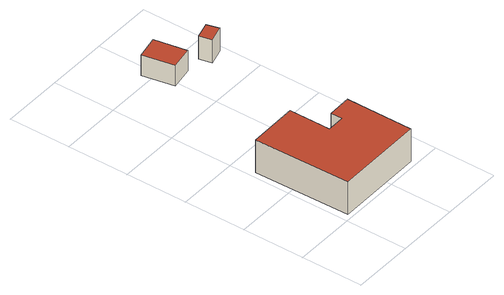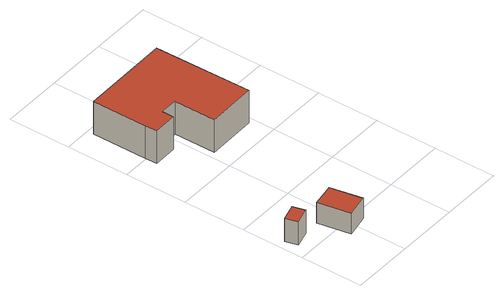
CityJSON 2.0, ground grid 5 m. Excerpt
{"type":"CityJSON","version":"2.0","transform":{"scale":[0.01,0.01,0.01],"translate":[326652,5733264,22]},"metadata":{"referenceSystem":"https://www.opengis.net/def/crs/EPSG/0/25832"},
"CityObjects":{
"building1":{"type":"Building","attributes":{"Geometrietyp2DReferenz":"3000","Gemeindeschluessel":"05170012","function":"31001_2723","roofType":"1000","measuredHeight":2.85},"geometry":[{"type":"Solid","lod":"2","boundaries":[[[[0,1,2,3]],[[4,5,1,0]],[[6,7,5,4]],[[8,9,7,6]],[[10,11,9,8]],[[12,13,11,10]],[[14,15,13,12]],[[16,17,15,14]],[[3,2,17,16]],[[14,12,10,8,6,4,0,3,16]],[[1,5,7,9,11,13,15,17,2]]]],"semantics":{"surfaces":[{"type":"WallSurface"},{"type":"RoofSurface"},{"type":"GroundSurface"}],"values":[[0,0,0,0,0,0,0,0,0,1,2]]}}]},
"building2":{"type":"Building","attributes":{"Geometrietyp2DReferenz":"3000","Gemeindeschluessel":"05170012","function":"31001_2723","roofType":"1000","measuredHeight":1.79},"geometry":[{"type":"Solid","lod":"2","boundaries":[[[[18,19,20,21]],[[22,23,19,18]],[[24,25,23,22]],[[21,20,25,24]],[[22,18,21,24]],[[19,23,25,20]]]],"semantics":{"surfaces":[{"type":"WallSurface"},{"type":"RoofSurface"},{"type":"GroundSurface"}],"values":[[0,0,0,0,1,2]]}}]},
"building3":{"type":"Building","attributes":{"Geometrietyp2DReferenz":"3000","Gemeindeschluessel":"05170012","function":"31001_2723","roofType":"1000","measuredHeight":2.01},"geometry":[{"type":"Solid","lod":"2","boundaries":[[[[26,27,28,29]],[[30,31,27,26]],[[32,33,31,30]],[[29,28,33,32]],[[30,26,29,32]],[[27,31,33,28]]]],"semantics":{"surfaces":[{"type":"WallSurface"},{"type":"RoofSurface"},{"type":"GroundSurface"}],"values":[[0,0,0,0,1,2]]}}]}
},
"vertices":[
[48,819,303],[48,819,18],[62,40,18],[62,40,303],[447,825,303],[447,825,18],[449,490,303],[449,490,18],[590,491,303],[590,491,18],[589,585,303],[589,585,18],[781,588,303],[781,588,18],[782,492,303],[782,492,18],[784,48,303],[784,48,18],
[647,1850,203],[647,1850,24],[599,2113,24],[599,2113,203],[463,1818,203],[463,1818,24],[415,2076,203],[415,2076,24],
[916,1903,232],[916,1903,31],[784,1867,31],[784,1867,232],[944,1802,232],[944,1802,31],[810,1763,232],[810,1763,31]
]}
